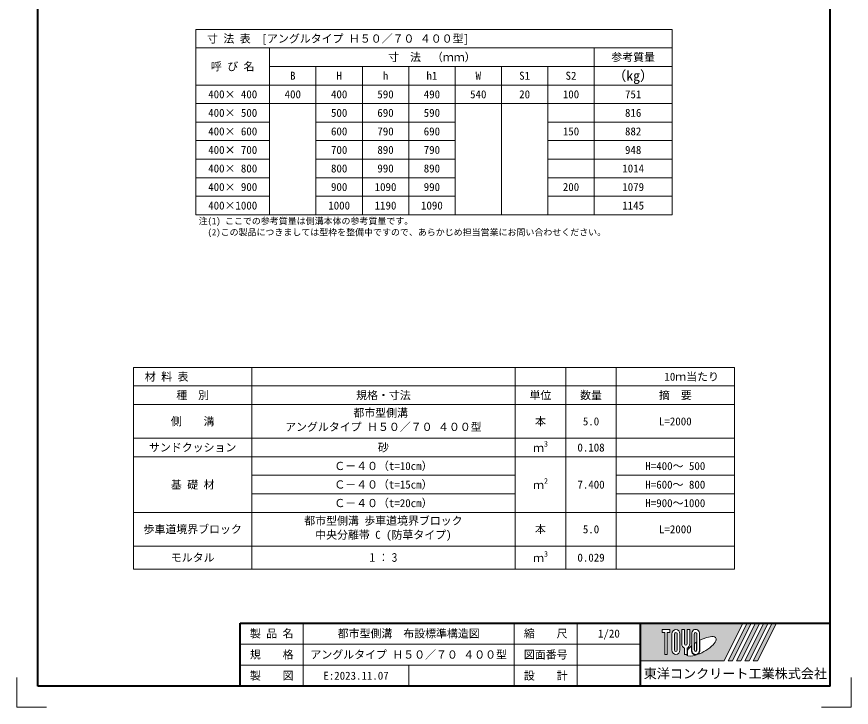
# Model space of a CAD drawing. Units: millimetres at full size; details may follow other scales. Extents: x 87158 to 122251, y -125707 to -112261.
# Drawn here: x 91918 to 95878, y -124988 to -121711 of the extents above; entities that cross this region are included whole.
import ezdxf
from ezdxf.enums import TextEntityAlignment as Align

# ---------------------------------------------------------------- set-up
doc = ezdxf.new("R2010")
doc.units = ezdxf.units.MM
doc.header["$LTSCALE"] = 30
for name, color, linetype, lineweight in [('Defpoints_3', 8, 'Continuous', 0), ('図枠', 7, 'Continuous', 5), ('寸法・材料表', 7, 'Continuous', 13)]:
    doc.layers.add(name, color=color, linetype=linetype, lineweight=lineweight)
doc.styles.add('ＭＳ ゴシック', font='')
doc.styles.add('ＭＳ Ｐゴシック', font='')
doc.styles.get('ＭＳ ゴシック').set_extended_font_data('MS Gothic')
doc.styles.get('ＭＳ Ｐゴシック').set_extended_font_data('MS PGothic')

msp = doc.modelspace()

# ---------------------------------------------------------------- hatches: boundary and pattern name
at = {"layer": '図枠'}
h = msp.add_hatch(color=256, dxfattribs=at)
h.paths.add_polyline_path([(94877.6, -124588.12), (94877.6, -124768.12), (95273.6, -124768.12), (95363.6, -124588.12)])
edge = h.paths.add_edge_path(flags=16)
edge.add_ellipse((95165.12, -124698.93), major_axis=(70.52378, 39.47493), ratio=0.34714733547206955, start_angle=-144.3112160097977, end_angle=72.18990336618839, ccw=False)
edge.add_ellipse((95139.01, -124715.97), major_axis=(-0, 24), ratio=0.8463541666666666, start_angle=-160.70345628558343, end_angle=-90.00000000003429)
edge.add_line((95159.32, -124715.97), (95159.32, -124670.22))
edge = h.paths.add_edge_path(flags=16)
edge.add_ellipse((95139.01, -124640.28), major_axis=(-0, 22.15385), ratio=0.8463541725441261, start_angle=-90.00000000003786, end_angle=89.99999999996243, ccw=False)
edge.add_line((95157.76, -124640.28), (95157.76, -124715.97))
edge.add_ellipse((95139.01, -124715.97), major_axis=(-0, 22.15385), ratio=0.8463541725441261, start_angle=90, end_angle=-90, ccw=False)
edge.add_line((95120.26, -124715.97), (95120.26, -124640.28))
edge = h.paths.add_edge_path(flags=16)
edge.add_line((95145.26, -124640.28), (95145.26, -124715.97))
edge.add_ellipse((95139.01, -124715.97), major_axis=(-0, 7.38462), ratio=0.8463542107476151, start_angle=90, end_angle=-90, ccw=False)
edge.add_line((95132.76, -124715.97), (95132.76, -124640.28))
edge.add_ellipse((95139.01, -124640.28), major_axis=(-0, 7.38462), ratio=0.8463542107476151, start_angle=-90.00000000011352, end_angle=89.999999999887, ccw=False)
edge = h.paths.add_edge_path(flags=16)
edge.add_line((95143.69, -124678.96), (95143.69, -124715.97))
edge.add_ellipse((95139.01, -124715.97), major_axis=(0, 5.53846), ratio=0.8463540961371586, start_angle=90.00000000015052, end_angle=-89.99999999984993, ccw=False)
edge.add_line((95134.32, -124715.97), (95134.32, -124685.02))
edge.add_ellipse((95165.12, -124698.93), major_axis=(70.52378, 39.47493), ratio=0.3471473354720695, start_angle=107.79174171422798, end_angle=126.47131871370067, ccw=False)
edge = h.paths.add_edge_path(flags=16)
edge.add_line((95110.88, -124618.12), (95110.88, -124685.97))
edge.add_ellipse((95092.13, -124685.97), major_axis=(0, 22.15385), ratio=0.8463541725441261, start_angle=-163.34116638240334, end_angle=-89.99999999996226, ccw=False)
edge.add_line((95098.38, -124706.86), (95098.38, -124738.12))
edge.add_line((95098.38, -124738.12), (95085.88, -124738.12))
edge.add_line((95085.88, -124738.12), (95085.88, -124706.86))
edge.add_ellipse((95092.13, -124685.97), major_axis=(-0, 22.15385), ratio=0.8463541725441261, start_angle=89.99999999996243, end_angle=163.34116638240332, ccw=False)
edge.add_line((95073.38, -124685.97), (95073.38, -124618.12))
edge.add_line((95073.38, -124618.12), (95085.88, -124618.12))
edge.add_line((95085.88, -124618.12), (95085.88, -124685.97))
edge.add_ellipse((95092.13, -124685.97), major_axis=(-0, 7.38462), ratio=0.8463542107476151, start_angle=89.99999999999999, end_angle=-90.00000000000001)
edge.add_line((95098.38, -124685.97), (95098.38, -124618.12))
edge.add_line((95098.38, -124618.12), (95110.88, -124618.12))
edge = h.paths.add_edge_path(flags=16)
edge.add_line((95118.69, -124696.86), (95118.69, -124715.97))
edge.add_ellipse((95139.01, -124715.97), major_axis=(-0, 24), ratio=0.8463541666666666, start_angle=89.99999999999999, end_angle=-171.5442700514831)
edge.add_ellipse((95165.12, -124698.93), major_axis=(70.52378, 39.47493), ratio=0.34714733547206955, start_angle=-178.64953572470927, end_angle=-148.2924421302228, ccw=False)
edge.add_line((95095.69, -124739.97), (95099.94, -124739.97))
edge.add_line((95099.94, -124739.97), (95099.94, -124716.57))
edge.add_ellipse((95165.12, -124698.93), major_axis=(70.52378, 39.47493), ratio=0.3471473354720695, start_angle=148.21912047118397, end_angle=165.90812170313026, ccw=False)
edge = h.paths.add_edge_path(flags=16)
edge.add_ellipse((95045.26, -124640.28), major_axis=(-0, 22.15385), ratio=0.8463541725441261, start_angle=-90, end_angle=90, ccw=False)
edge.add_line((95064.01, -124640.28), (95064.01, -124715.97))
edge.add_ellipse((95045.26, -124715.97), major_axis=(-0, 22.15385), ratio=0.8463541725441261, start_angle=89.99999999996243, end_angle=-90.00000000003786, ccw=False)
edge.add_line((95026.51, -124715.97), (95026.51, -124640.28))
edge = h.paths.add_edge_path(flags=16)
edge.add_line((95051.51, -124640.28), (95051.51, -124715.97))
edge.add_ellipse((95045.26, -124715.97), major_axis=(-0, 7.38462), ratio=0.8463542107476151, start_angle=90, end_angle=-90, ccw=False)
edge.add_line((95039.01, -124715.97), (95039.01, -124640.28))
edge.add_ellipse((95045.26, -124640.28), major_axis=(-0, 7.38462), ratio=0.8463542107476151, start_angle=-90.00000000011352, end_angle=89.999999999887, ccw=False)
h.paths.add_polyline_path([(95017.13, -124618.12), (95017.13, -124632.89), (95004.63, -124632.89), (95004.63, -124738.12), (94992.13, -124738.12), (94992.13, -124632.89), (94979.63, -124632.89), (94979.63, -124618.12)], flags=16)
for points in [[(95293.4, -124768.12), (95313.2, -124768.12), (95403.2, -124588.12), (95383.4, -124588.12)], [(95442.8, -124588.12), (95423, -124588.12), (95333, -124768.12), (95352.8, -124768.12)], [(95482.4, -124588.12), (95462.6, -124588.12), (95372.6, -124768.12), (95392.4, -124768.12)], [(95522, -124588.12), (95502.2, -124588.12), (95412.2, -124768.12), (95432, -124768.12)]]:
    msp.add_hatch(color=256, dxfattribs=at).paths.add_polyline_path(points)

# ---------------------------------------------------------------- linework, layer by layer
at = {"layer": 'Defpoints_3'}
for p, q in [((92767.6, -121770.8), (95027.6, -121770.8)), ((92767.6, -121770.8), (92767.6, -121858.8)), ((95027.6, -121770.8), (95027.6, -121858.8)), ((94657.6, -121946.8), (95027.6, -121946.8)), ((93117.6, -122122.8), (93337.6, -122122.8)), ((93997.6, -122122.8), (94657.6, -122122.8)), ((94437.6, -122298.8), (94657.6, -122298.8)), ((94437.6, -122386.8), (94657.6, -122386.8)), ((94437.6, -122562.8), (94657.6, -122562.8)), ((92472.6, -123375.14), (95322.6, -123375.14)), ((92472.6, -123375.14), (92472.6, -123463.14)), ((93032.6, -123375.14), (93032.6, -123463.14)), ((94282.6, -123375.14), (94282.6, -123463.14)), ((94522.6, -123375.14), (94522.6, -123463.14)), ((94762.6, -123375.14), (94762.6, -123463.14)), ((95322.6, -123375.14), (95322.6, -123463.14))]:
    msp.add_line(p, q, dxfattribs=at)
at = {"layer": 'Defpoints_3', "color": 1, "lineweight": 13}
for p, q in [((91917.6, -124846.7), (91917.6, -124988.12)), ((95877.6, -124846.7), (95877.6, -124988.12)), ((91917.6, -124988.12), (92059.02, -124988.12)), ((95877.6, -124988.12), (95736.18, -124988.12))]:
    msp.add_line(p, q, dxfattribs=at)
at = {"layer": '図枠', "lineweight": 40}
for p, q in [((92017.6, -124888.12), (92017.6, -119388.12)), ((95777.6, -124888.12), (95777.6, -119388.12)), ((92977.6, -124588.12), (95777.6, -124588.12)), ((92977.6, -124888.12), (92977.6, -124588.12)), ((94877.6, -124888.12), (94877.6, -124588.12)), ((95777.6, -124888.12), (92017.6, -124888.12))]:
    msp.add_line(p, q, dxfattribs=at)
at = {"layer": '図枠', "lineweight": 13}
for p, q in [((93277.6, -124888.12), (93277.6, -124588.12)), ((94277.6, -124888.12), (94277.6, -124588.12)), ((94577.6, -124888.12), (94577.6, -124588.12)), ((92977.6, -124688.12), (94877.6, -124688.12)), ((92977.6, -124788.12), (94877.6, -124788.12)), ((93777.6, -124888.12), (93777.6, -124788.12))]:
    msp.add_line(p, q, dxfattribs=at)
at = {"layer": '図枠'}
for p, q in [((94877.6, -124588.12), (95363.6, -124588.12)), ((94979.63, -124618.12), (94979.63, -124632.89)), ((94979.63, -124618.12), (95017.13, -124618.12)), ((95017.13, -124618.12), (95017.13, -124632.89)), ((95073.38, -124618.12), (95085.88, -124618.12)), ((95073.38, -124685.97), (95073.38, -124618.12)), ((95085.88, -124618.12), (95085.88, -124685.97)), ((95098.38, -124618.12), (95110.88, -124618.12)), ((95098.38, -124685.97), (95098.38, -124618.12)), ((95110.88, -124618.12), (95110.88, -124685.97)), ((95363.6, -124588.12), (95273.6, -124768.12)), ((95383.4, -124588.12), (95293.4, -124768.12)), ((95403.2, -124588.12), (95313.2, -124768.12)), ((95423, -124588.12), (95333, -124768.12)), ((95442.8, -124588.12), (95352.8, -124768.12)), ((95462.6, -124588.12), (95372.6, -124768.12)), ((95383.4, -124588.12), (95403.2, -124588.12)), ((95482.4, -124588.12), (95392.4, -124768.12)), ((95502.2, -124588.12), (95412.2, -124768.12)), ((95423, -124588.12), (95442.8, -124588.12)), ((95522, -124588.12), (95432, -124768.12)), ((95462.6, -124588.12), (95482.4, -124588.12)), ((95502.2, -124588.12), (95522, -124588.12)), ((94992.13, -124632.89), (94979.63, -124632.89)), ((94992.13, -124632.89), (94992.13, -124738.12)), ((95004.63, -124632.89), (95004.63, -124738.12)), ((95017.13, -124632.89), (95004.63, -124632.89)), ((95026.51, -124640.28), (95026.51, -124715.97)), ((95039.01, -124715.97), (95039.01, -124640.28)), ((95051.51, -124640.28), (95051.51, -124715.97)), ((95064.01, -124715.97), (95064.01, -124640.28)), ((95120.26, -124640.28), (95120.26, -124715.97)), ((95132.76, -124715.97), (95132.76, -124640.28)), ((95145.26, -124640.28), (95145.26, -124715.97)), ((95157.76, -124715.97), (95157.76, -124640.28)), ((95118.69, -124696.86), (95118.69, -124715.97)), ((95134.32, -124715.97), (95134.32, -124685.02)), ((95143.69, -124678.96), (95143.69, -124715.97)), ((95159.32, -124715.97), (95159.32, -124670.22)), ((95004.63, -124738.12), (94992.13, -124738.12)), ((95085.88, -124706.86), (95085.88, -124738.12)), ((95098.38, -124738.12), (95085.88, -124738.12)), ((95095.69, -124739.97), (95099.94, -124739.97)), ((95098.38, -124706.86), (95098.38, -124738.12)), ((95099.94, -124716.57), (95099.94, -124739.97)), ((94877.6, -124768.12), (95273.6, -124768.12)), ((95293.4, -124768.12), (95313.2, -124768.12)), ((95333, -124768.12), (95352.8, -124768.12)), ((95372.6, -124768.12), (95392.4, -124768.12)), ((95412.2, -124768.12), (95432, -124768.12))]:
    msp.add_line(p, q, dxfattribs=at)
for centre, major_axis, ratio, start_param, end_param in [((95045.26, -124640.28), (-0, 22.15385), 0.846354, 4.71238898038469, 7.853981633974483), ((95139.01, -124640.28), (-0, 22.15385), 0.846354, 4.712388980384131, 7.853981633973928), ((95045.26, -124640.28), (-0, 7.38462), 0.846354, 4.712388980383013, 7.853981633972813), ((95139.01, -124640.28), (-0, 7.38462), 0.846354, 4.712388980383013, 7.853981633972813), ((95165.12, -124698.93), (70.52378, 39.47493), 0.347147, 4.262185332381764, 7.7429162813385854), ((95092.13, -124685.97), (-0, 22.15385), 0.846354, 1.5707963267943412, 2.8017557441351593), ((95092.13, -124685.97), (-0, 7.38462), 0.846354, 1.5707963267948963, 4.71238898038469), ((95092.13, -124685.97), (0, 22.15385), 0.846354, 3.4814295630444256, 4.7123889803852475), ((95165.12, -124698.93), (70.52378, 39.47493), 0.347147, 2.0815196641224314, 2.515512607316709), ((95165.12, -124698.93), (70.52378, 39.47493), 0.347147, 1.6817405097969969, 1.8219833196614286), ((95045.26, -124715.97), (-0, 22.15385), 0.846354, 1.5707963267943412, 4.712388980384131), ((95045.26, -124715.97), (-0, 7.38462), 0.846354, 1.5707963267948963, 4.71238898038469), ((95165.12, -124698.93), (70.52378, 39.47493), 0.347147, 3.209397509057236, 4.20044506328541), ((95139.01, -124715.97), (-0, 24), 0.846354, 1.5707963267948963, 3.315467866329019), ((95139.01, -124715.97), (-0, 22.15385), 0.846354, 1.5707963267948963, 4.71238898038469), ((95139.01, -124715.97), (-0, 7.38462), 0.846354, 1.5707963267948963, 4.71238898038469), ((95139.01, -124715.97), (0, 5.53846), 0.846354, 1.5707963267971206, 4.7123889803869075), ((95139.01, -124715.97), (-0, 24), 0.846354, 3.5338438000146084, 4.712388980384183)]:
    msp.add_ellipse(centre, major_axis=major_axis, ratio=ratio, start_param=start_param, end_param=end_param, dxfattribs=at)
at = {"layer": '寸法・材料表'}
for p, q in [((92767.6, -121858.8), (95027.6, -121858.8)), ((92767.6, -121858.8), (92767.6, -122650.8)), ((93117.6, -121858.8), (93117.6, -122650.8)), ((94657.6, -121858.8), (94657.6, -122650.8)), ((95027.6, -121858.8), (95027.6, -122650.8)), ((93117.6, -121946.8), (94657.6, -121946.8)), ((93337.6, -121946.8), (93337.6, -122650.8)), ((93557.6, -121946.8), (93557.6, -122650.8)), ((93777.6, -121946.8), (93777.6, -122650.8)), ((93997.6, -121946.8), (93997.6, -122650.8)), ((94217.6, -121946.8), (94217.6, -122650.8)), ((94437.6, -121946.8), (94437.6, -122650.8)), ((92767.6, -122034.8), (95027.6, -122034.8)), ((92767.6, -122122.8), (93117.6, -122122.8)), ((93337.6, -122122.8), (93997.6, -122122.8)), ((94657.6, -122122.8), (95027.6, -122122.8)), ((92767.6, -122210.8), (93117.6, -122210.8)), ((93337.6, -122210.8), (93997.6, -122210.8)), ((94437.6, -122210.8), (95027.6, -122210.8)), ((92767.6, -122298.8), (93117.6, -122298.8)), ((93337.6, -122298.8), (93997.6, -122298.8)), ((94657.6, -122298.8), (95027.6, -122298.8)), ((92767.6, -122386.8), (93117.6, -122386.8)), ((93337.6, -122386.8), (93997.6, -122386.8)), ((94657.6, -122386.8), (95027.6, -122386.8)), ((92767.6, -122474.8), (93117.6, -122474.8)), ((93337.6, -122474.8), (93997.6, -122474.8)), ((94437.6, -122474.8), (95027.6, -122474.8)), ((92767.6, -122562.8), (93117.6, -122562.8)), ((93337.6, -122562.8), (93997.6, -122562.8)), ((94657.6, -122562.8), (95027.6, -122562.8)), ((92767.6, -122650.8), (95027.6, -122650.8)), ((92472.6, -123463.14), (95322.6, -123463.14)), ((92472.6, -123463.14), (92472.6, -124332.2)), ((93032.6, -123463.14), (93032.6, -124332.2)), ((94282.6, -123463.14), (94282.6, -124332.2)), ((94522.6, -123463.14), (94522.6, -124332.2)), ((94762.6, -123463.14), (94762.6, -124332.2)), ((95322.6, -123463.14), (95322.6, -124332.2)), ((92472.6, -123551.14), (95322.6, -123551.14)), ((92472.6, -123711.14), (95322.6, -123711.14)), ((92472.6, -123799.14), (95322.6, -123799.14)), ((93032.6, -123887.14), (94282.6, -123887.14)), ((94762.6, -123887.14), (95322.6, -123887.14)), ((93032.6, -123975.14), (94282.6, -123975.14)), ((94762.6, -123975.14), (95322.6, -123975.14)), ((92472.6, -124063.14), (95322.6, -124063.14)), ((92472.6, -124223.14), (95322.6, -124223.14)), ((92472.6, -124332.2), (95322.6, -124332.2))]:
    msp.add_line(p, q, dxfattribs=at)

# ---------------------------------------------------------------- texts
at = {"layer": '図枠', "style": 'ＭＳ ゴシック'}
for s, height, p in [('製 品 名', 37.98, (93127.6, -124638.12)), ('都市型側溝\u3000布設標準構造図', 37.98, (93777.6, -124638.12)), ('縮\u3000\u3000尺', 37.98, (94427.6, -124638.12)), ('1/20', 37.98, (94727.6, -124638.12)), ('規\u3000\u3000格', 37.98, (93127.6, -124738.12)), ('アングルタイプ Ｈ５０／７０ ４００型', 37.98, (93777.6, -124738.12)), ('図面番号', 37.98, (94427.6, -124738.12)), ('製\u3000\u3000図', 37.98, (93127.6, -124838.12)), ('E:2023.11.07', 37.98, (93527.6, -124838.12)), ('設\u3000\u3000計', 37.98, (94427.6, -124838.12)), ('東洋コンクリート工業株式会社', 45.57, (95327.6, -124828.12))]:
    msp.add_text(s, height=height, dxfattribs=at).set_placement(p, align=Align.MIDDLE_CENTER)
at = {"layer": '寸法・材料表', "style": 'ＭＳ ゴシック'}
for s, p in [('\u3000寸 法 表\u3000[アングルタイプ Ｈ５０／７０ ４００型]', (92768.8, -121814.8)), ('\u3000材 料 表', (92473.8, -123419.14))]:
    msp.add_text(s, height=37.98, dxfattribs=at).set_placement(p, align=Align.MIDDLE_LEFT)
for s, height, p in [('寸\u3000法\u3000（ｍｍ）', 37.98, (93887.6, -121902.8)), ('参考質量', 37.98, (94842.6, -121902.8)), ('呼 び 名', 37.98, (92942.6, -121946.8)), ('（kg）', 47.47, (94842.6, -121990.8)), ('B', 37.98, (93227.6, -121990.8)), ('H', 37.98, (93447.6, -121990.8)), ('h', 37.98, (93667.6, -121990.8)), ('h1', 37.98, (93887.6, -121990.8)), ('W', 37.98, (94107.6, -121990.8)), ('S1', 37.98, (94327.6, -121990.8)), ('S2', 37.98, (94547.6, -121990.8)), ('400× 400', 37.98, (92942.6, -122078.8)), ('400', 37.98, (93227.6, -122078.8)), ('400', 37.98, (93447.6, -122078.8)), ('590', 37.98, (93667.6, -122078.8)), ('490', 37.98, (93887.6, -122078.8)), ('540', 37.98, (94107.6, -122078.8)), ('20', 37.98, (94327.6, -122078.8)), ('100', 37.98, (94547.6, -122078.8)), ('751', 37.98, (94842.6, -122078.8)), ('400× 500', 37.98, (92942.6, -122166.8)), ('500', 37.98, (93447.6, -122166.8)), ('690', 37.98, (93667.6, -122166.8)), ('590', 37.98, (93887.6, -122166.8)), ('816', 37.98, (94842.6, -122166.8)), ('400× 600', 37.98, (92942.6, -122254.8)), ('600', 37.98, (93447.6, -122254.8)), ('790', 37.98, (93667.6, -122254.8)), ('690', 37.98, (93887.6, -122254.8)), ('150', 37.98, (94547.6, -122254.8)), ('882', 37.98, (94842.6, -122254.8)), ('400× 700', 37.98, (92942.6, -122342.8)), ('700', 37.98, (93447.6, -122342.8)), ('890', 37.98, (93667.6, -122342.8)), ('790', 37.98, (93887.6, -122342.8)), ('948', 37.98, (94842.6, -122342.8)), ('400× 800', 37.98, (92942.6, -122430.8)), ('800', 37.98, (93447.6, -122430.8)), ('990', 37.98, (93667.6, -122430.8)), ('890', 37.98, (93887.6, -122430.8)), ('1014', 37.98, (94842.6, -122430.8)), ('400× 900', 37.98, (92942.6, -122518.8)), ('900', 37.98, (93447.6, -122518.8)), ('1090', 37.98, (93667.6, -122518.8)), ('990', 37.98, (93887.6, -122518.8)), ('200', 37.98, (94547.6, -122518.8)), ('1079', 37.98, (94842.6, -122518.8)), ('400×1000', 37.98, (92942.6, -122606.8)), ('1000', 37.98, (93447.6, -122606.8)), ('1190', 37.98, (93667.6, -122606.8)), ('1090', 37.98, (93887.6, -122606.8)), ('1145', 37.98, (94842.6, -122606.8)), ('\u3000\u3000\u300010ｍ当たり', 37.98, (95042.6, -123419.14)), ('種\u3000別', 37.98, (92752.6, -123507.14)), ('規格・寸法', 37.98, (93657.6, -123507.14)), ('単位', 37.98, (94402.6, -123507.14)), ('数量', 37.98, (94642.6, -123507.14)), ('摘\u3000要', 37.98, (95042.6, -123507.14)), ('側\u3000\u3000溝', 37.98, (92752.6, -123631.14)), ('本', 37.98, (94402.6, -123631.14)), ('5.0', 37.98, (94642.6, -123631.14)), ('L=2000', 37.98, (95042.6, -123631.14)), ('サンドクッション', 37.98, (92752.6, -123755.14)), ('砂', 37.98, (93657.6, -123755.14)), ('0.108', 37.98, (94642.6, -123755.14)), ('Ｃ－４０（t=10cm）', 37.98, (93657.6, -123843.14)), ('H=400～ 500', 37.98, (95042.6, -123843.14)), ('基 礎 材', 37.98, (92752.6, -123931.14)), ('Ｃ－４０（t=15cm）', 37.98, (93657.6, -123931.14)), ('7.400', 37.98, (94642.6, -123931.14)), ('H=600～ 800', 37.98, (95042.6, -123931.14)), ('Ｃ－４０（t=20cm）', 37.98, (93657.6, -124019.14)), ('H=900～1000', 37.98, (95042.6, -124019.14)), ('歩車道境界ブロック', 37.98, (92752.6, -124143.14)), ('本', 37.98, (94402.6, -124143.14)), ('5.0', 37.98, (94642.6, -124143.14)), ('L=2000', 37.98, (95042.6, -124143.14)), ('モルタル', 37.98, (92752.6, -124277.67)), ('0.029', 37.98, (94642.6, -124277.67))]:
    msp.add_text(s, height=height, dxfattribs=at).set_placement(p, align=Align.MIDDLE_CENTER)
for s, height, p in [('注(1) ここでの参考質量は側溝本体の参考質量です。', 30.38, (92780.71, -122665.16)), ('\u3000(2)この製品につきましては型枠を整備中ですので、あらかじめ担当営業にお問い合わせください。', 30.38, (92780.71, -122718.49)), ('都市型側溝 ', 37.98, (93515.15, -123571.9)), ('アングルタイプ Ｈ５０／７０ ４００型', 37.98, (93191.4, -123638.57)), ('都市型側溝 歩車道境界ブロック', 37.98, (93282.05, -124083.9)), ('中央分離帯 C (防草タイプ)', 37.98, (93333.85, -124150.57))]:
    msp.add_text(s, height=height, dxfattribs=at).set_placement(p, align=Align.TOP_LEFT)
for s, height, p in [('ｍ', 37.98, (94367.64, -123787.27)), ('3', 26.58, (94419.44, -123759.27)), ('2', 26.58, (94419.44, -123935.27)), ('ｍ', 37.98, (94367.64, -123963.27)), ('3', 26.58, (94419.44, -124281.8)), ('ｍ', 37.98, (94367.64, -124309.8))]:
    msp.add_text(s, height=height, dxfattribs=at).set_placement(p, align=Align.BOTTOM_LEFT)
at = {"layer": '寸法・材料表', "style": 'ＭＳ Ｐゴシック', "width": 0.75}
msp.add_text('１ ： ３', height=39.59, dxfattribs=at).set_placement((93657.6, -124277.67), align=Align.MIDDLE_CENTER)

doc.saveas('drawing.dxf')
